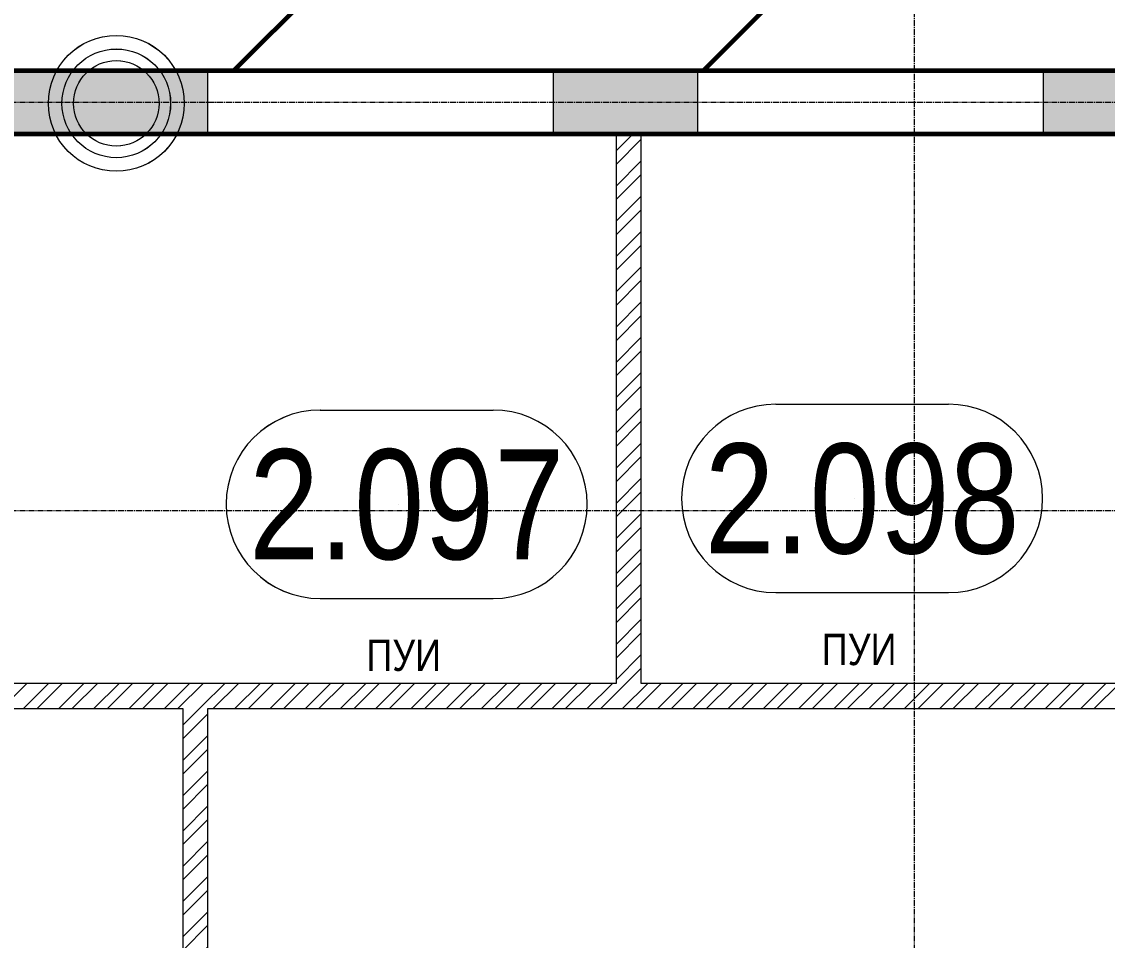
# Model space of a CAD drawing. Header units: millimetres. Extents: x 470010 to 1231400, y -134005 to 421770.
# Drawn here: x 707530 to 710988, y -7779 to -4855 of the extents above; entities that cross this region are included whole.
import ezdxf
from ezdxf.enums import TextEntityAlignment as Align

# ---------------------------------------------------------------- set-up
doc = ezdxf.new("R2010")
doc.units = ezdxf.units.MM
doc.linetypes.add('CENTER2', pattern=[28.575, 19.05, -3.175, 3.175, -3.175])
doc.layers.get('Defpoints').update_dxf_attribs({"color": 140})
for name, color, linetype, lineweight in [('0) шп потолок', 3, 'Continuous', 60), ('АР_Area', 5, 'Continuous', 5), ('АР_Стены ПЕНОблок', 52, 'Continuous', 20), ('АР_Штриховка', 8, 'Continuous', 0)]:
    doc.layers.add(name, color=color, linetype=linetype, lineweight=lineweight)
doc.layers.add('АР_Делит', color=120, linetype='Continuous', lineweight=0, plot=False)
doc.layers.add('РД_Проем', color=230, linetype='Continuous', lineweight=0, plot=False)
doc.layers.add('РД_Оси_100', color=7, linetype='Continuous', lineweight=0, true_color=0x525252)
doc.layers.add('РД_проем_инж перемыч_подсчет', color=50, linetype='Continuous', plot=False)
doc.styles.add('style1', font='ARIALN.TTF')

# ---------------------------------------------------------------- blocks, each defined once
blk = doc.blocks.new('СОШ_2200_АР_ОСИ_М100_28.05.24')
at = {"layer": 'АР_Делит', "color": 251, "linetype": 'CENTER2', "true_color": 0x636466}
blk.add_line((-5954.958, 87200), (47367.08, 87200), dxfattribs=at)
at = {"layer": 'РД_Оси_100', "color": 251, "linetype": 'CENTER2', "true_color": 0x636466}
for p, q in [((37500, -6155), (37500, 139938.679)), ((-5954.958, 88500), (119910, 88500))]:
    blk.add_line(p, q, dxfattribs=at)
blk = doc.blocks.new('MOK-МаркаПом_овал_ареал')
for p, q in [((-2.75, 3), (2.75, 3)), ((-2.75, -3), (2.75, -3))]:
    blk.add_line(p, q)
for centre, radius, start, end in [((-2.75, 0), 3, 90, 270), ((2.75, 0), 3, 270, 90), ((-3.75, 0), 3.5, 0, 0.001)]:
    blk.add_arc(centre, radius, start, end)
at = {"color": 0, "style": 'style1'}
blk.add_attdef('АР-ПОМЕЩЕНИЕ:НОМЕР', text='', height=3.5, dxfattribs=at).set_placement((0, 0), align=Align.MIDDLE)
at = {"layer": 'Defpoints', "color": 2, "style": 'style1'}
blk.add_attdef('АР-ПОМЕЩЕНИЕ:НАИМЕНОВАНИЕ', text='', height=1, dxfattribs=at).set_placement((-0.094, -4.814), align=Align.MIDDLE)
blk = doc.blocks.new('A$C9108343f')
at = {"layer": 'АР_Штриховка', "linetype": 'Continuous', "lineweight": 0, "true_color": 0x000000}
h = blk.add_hatch(dxfattribs=at)
h.set_pattern_fill('AR-CONC', color=18, angle=45, style=0)
h.set_pattern_definition([(95, (-63444.08, -115658.25), (140.09465, 117.55338), [19.05, -209.55]), (40, (-63444.08, -115658.25), (-160.01845, 110.17673), [15.24, -167.64058]), (145.451445, (-63432.4, -115648.45), (-19.9238, 227.7301), [16.19001, -178.09024]), (91.1842, (-63480, -115622.33), (221.41024, 161.95341), [28.575, -314.325]), (141.63556, (-63461.55, -115608.83), (-7.08662, 342.82676), [24.28502, -267.1356]), (36.18415, (-63480, -115622.33), (-7.08662, 342.82676), [22.85997, -251.45973]), (66, (-63453.06, -115613.35), (179.51998, 34.89515), [19.05, -209.55]), (11, (-63453.06, -115613.35), (-86.53993, 173.9412), [15.24, -167.64]), (116.451445, (-63438.1, -115610.44), (92.98005, 208.83634), [16.19001, -178.08994]), (82.5, (-63444.08, -115658.25), (-57.605469, 61.973414), [0, -165.608, 0, -170.18, 0, -168.275]), (52.5, (-63444.08, -115658.25), (-23.589727, 118.087), [0, -97.028, 0, -161.798, 0, -64.135]), (12.5, (-63484.135, -115698.3), (99.927863, 91.826196), [0, -63.5, 0, -198.12, 0, -262.89]), (2.5, (-63502.1, -115716.26), (86.763904, 122.72239), [0, -82.55, 0, -131.572, 0, -186.69])])
h.paths.add_polyline_path([(31355, 95355), (31555, 95155), (34955, 95155), (34955, 95355)], flags=0)
h.paths.add_polyline_path([(34955, 95355), (34955, 95155), (36995, 95155), (36995, 95355)], flags=0)
h.paths.add_polyline_path([(38095, 95355), (38095, 95155), (40505, 95155), (40505, 95355)], flags=0)
h.paths.add_polyline_path([(40505, 95355), (40505, 95155), (41005, 95155), (41005, 95355)], flags=0)
h.paths.add_polyline_path([(41005, 95355), (41005, 95155), (42405, 95155), (42405, 95355)], flags=0)
h.paths.add_polyline_path([(43505, 95355), (43505, 95155), (43705, 95155), (43705, 95355)], flags=0)
h.paths.add_polyline_path([(43705, 95355), (43705, 95155), (43965, 95155), (43965, 95355)], flags=0)
h.paths.add_polyline_path([(45065, 95355), (45065, 95155), (46505, 95155), (46505, 95355)], flags=0)
h.paths.add_polyline_path([(46505, 95355), (46505, 95155), (47055, 95155), (47055, 95355)], flags=0)
h.paths.add_polyline_path([(48155, 95355), (48155, 95155), (48205, 95155), (48205, 95355)], flags=0)
h.paths.add_polyline_path([(48205, 95355), (48205, 95155), (52655, 95155), (52655, 95355)], flags=0)
at = {"layer": 'АР_Штриховка', "linetype": 'Continuous', "lineweight": 0, "ltscale": 0.5, "true_color": 0x000000}
h = blk.add_hatch(dxfattribs=at)
h.set_pattern_fill('ANSI31', color=18, scale=25, angle=-360, style=0)
h.set_pattern_definition([(45, (-63444.08, -115658.25), (-56.1266, 56.1266), [])])
h.paths.add_polyline_path([(43705, 93405), (43731.6, 93385), (43785, 93405), (43785, 95155), (43705, 95155)], flags=0)
h = blk.add_hatch(dxfattribs=at)
h.set_pattern_fill('ANSI31', color=18, scale=25, style=0)
h.set_pattern_definition([(45, (-63444.08, -115658.25), (-56.1266, 56.1266), [])])
h.paths.add_polyline_path([(47005, 93325), (46925, 93405), (46505, 93405), (46505, 93325)], flags=0)
h.paths.add_polyline_path([(46505, 93325), (46505, 93405), (43785, 93405), (43731.6, 93385), (43705, 93325)], flags=0)
h.paths.add_polyline_path([(43705, 93325), (43731.6, 93385), (43705, 93405), (42325, 93405), (42351.6, 93345), (42405, 93325)], flags=0)
h.paths.add_polyline_path([(42325, 93325), (42351.6, 93345), (42325, 93405), (40585, 93405), (40505, 93325)], flags=0)
h = blk.add_hatch(dxfattribs=at)
h.set_pattern_fill('ANSI31', color=18, scale=25, angle=-360, style=0)
h.set_pattern_definition([(45, (-63444.08, -115658.25), (-56.1266, 56.1266), [])])
h.paths.add_polyline_path([(42405, 93325), (42351.6, 93345), (42325, 93325), (42325, 90055), (42405, 90055)], flags=0)
at = {"layer": '0) шп потолок'}
for points in [[(47005, 97405), (52645, 97405), (52645, 95355), (40509.1, 95355)], [(40585, 93705), (41005, 93705), (41005, 95155), (46519.5, 95155), (46505, 93405)]]:
    blk.add_lwpolyline(points, dxfattribs=at)
at = {"layer": 'АР_Делит', "color": 18, "true_color": 0x000000}
for radius in [216.3, 173, 136.2]:
    blk.add_circle((42113, 95251.6), radius, dxfattribs=at)
at = {"layer": 'АР_Стены ПЕНОблок', "color": 18, "linetype": 'Continuous', "lineweight": 20, "true_color": 0x000000}
for p, q in [((42405, 95355), (41005, 95355)), ((42405, 95155), (42405, 95355)), ((43505, 95355), (43505, 95155)), ((43705, 95355), (43505, 95355)), ((43965, 95355), (43705, 95355)), ((43965, 95155), (43965, 95355)), ((45065, 95355), (45065, 95155)), ((46505, 95355), (45065, 95355)), ((41005, 95155), (42405, 95155)), ((43505, 95155), (43705, 95155)), ((43705, 95155), (43965, 95155)), ((43785, 95155), (43705, 95155)), ((43705, 95155), (43705, 93405)), ((43785, 93405), (43785, 95155)), ((45065, 95155), (46505, 95155)), ((42325, 93405), (40585, 93405)), ((43705, 93405), (42325, 93405)), ((46505, 93405), (43785, 93405)), ((40505, 93325), (42325, 93325)), ((42325, 93325), (42325, 90055)), ((42405, 93325), (43705, 93325)), ((42405, 90055), (42405, 93325)), ((43705, 93325), (46505, 93325))]:
    blk.add_line(p, q, dxfattribs=at)
at = {"layer": 'РД_Проем', "color": 18, "linetype": 'Continuous', "lineweight": 15, "true_color": 0x000000}
for p, q in [((43505, 95355), (42405, 95355)), ((45065, 95355), (43965, 95355)), ((43505, 95155), (42405, 95155)), ((45065, 95155), (43965, 95155))]:
    blk.add_line(p, q, dxfattribs=at)
at = {"layer": 'РД_проем_инж перемыч_подсчет', "color": 18, "linetype": 'Continuous', "lineweight": 15, "true_color": 0x000000}
for p, q in [((43735, 95355), (42235, 95355)), ((45265, 95355), (43765, 95355)), ((43735, 95155), (42235, 95155)), ((45265, 95155), (43765, 95155))]:
    blk.add_line(p, q, dxfattribs=at)
at = {"layer": 'АР_Area', "color": 18, "linetype": 'Continuous', "lineweight": 15, "true_color": 0x000000, "xscale": 100, "yscale": 100, "zscale": 100}
for p, values in [((44488.4, 93993.8), {'АР-ПОМЕЩЕНИЕ:НОМЕР': '2.098', 'АР-ПОМЕЩЕНИЕ:НАИМЕНОВАНИЕ': 'ПУИ'}), ((43037.9, 93975.2), {'АР-ПОМЕЩЕНИЕ:НОМЕР': '2.097', 'АР-ПОМЕЩЕНИЕ:НАИМЕНОВАНИЕ': 'ПУИ'})]:
    blk.add_blockref('MOK-МаркаПом_овал_ареал', p, dxfattribs=at).add_auto_attribs(values)
at = {"layer": 'РД_Оси_100'}
blk.add_blockref('СОШ_2200_АР_ОСИ_М100_28.05.24', (7155, 6755), dxfattribs=at)
at = {"layer": 'Defpoints', "color": 18, "true_color": 0x000000, "style": 'style1'}
for p in [(143949.3, 316089.1), (143975, 281639.5), (143890.4, 273244.7), (143840, 264276.8), (143967.8, 254892.4), (12252, 104178.1), (12382.6, 96023.1)]:
    blk.add_attdef('АР-ПОМЕЩЕНИЕ:НАИМЕНОВАНИЕ', text='', height=100, dxfattribs=at).set_placement(p, align=Align.MIDDLE)
at = {"layer": 'Defpoints', "color": 18, "true_color": 0x000000, "style": 'style1', "flags": 8}
for p in [(143951.3, 279099.1), (143848.3, 269251.1), (143875.3, 260094.2), (144049.7, 250824.7), (163419.3, 238153.4), (155897.5, 237966), (183037.2, 237966), (143342.9, 237876.2)]:
    blk.add_attdef('АР-ПОМЕЩЕНИЕ:НАИМЕНОВАНИЕ', text='', height=100, dxfattribs=at).set_placement(p, align=Align.MIDDLE)

msp = doc.modelspace()

# ---------------------------------------------------------------- hatches: boundary and pattern name
at = {"layer": '0) шп потолок'}
h = msp.add_hatch(dxfattribs=at)
h.set_pattern_fill('ANSI31', color=3, scale=333)
h.paths.add_polyline_path([(714593.57, 6788.758), (712723.57, 6788.758), (712723.57, 6488.758), (712473.57, 6488.758), (712473.57, 3788.758), (712473.57, 2938.758), (712723.57, 2938.758), (712723.57, 2438.758), (712473.57, 2438.758), (712473.57, -2461.242), (712723.57, -2461.242), (712723.57, -2961.242), (714593.57, -2961.242)])
h.paths.add_polyline_path([(712753.57, 6599.212, -1), (712999.455, 6599.212, -1)], flags=16)
h.paths.add_polyline_path([(718363.57, -3011.242), (718273.57, -3011.242), (714593.57, -3011.242), (712723.57, -2961.242), (712723.57, -2989.526), (711945.1, -2989.526), (711323.57, -2961.242), (710019.577, -2961.242), (708193.571, -2961.242), (706723.57, -2961.242), (706223.57, -2961.242), (706223.57, -2811.242), (704923.57, -2811.242), (704883.7, -2811.242), (704523.57, -2811.242), (702823.57, -2811.242), (701473.57, -2811.242), (697285.158, -2811.242), (697273.57, -2822.83), (697273.57, -3061.242), (696773.57, -3061.242), (696773.57, -2811.242), (696273.57, -2811.242), (694673.57, -2811.242), (692773.57, -2811.242), (692773.57, -3211.242), (692773.57, -4811.242), (692773.57, -6211.242), (693537.728, -6211.242), (695721.755, -6211.242), (696873.57, -6211.242), (697073.57, -6211.242), (697073.57, -5011.242), (700673.57, -5011.242), (702713.57, -5011.242), (704009.577, -5011.242), (706223.57, -5011.242), (706723.573, -5011.242), (708123.57, -5011.242), (709453.57, -5011.242), (709683.57, -5011.242), (710983.57, -5011.242), (712223.57, -5011.242), (712773.57, -5011.242), (714142.501, -5011.242), (718363.57, -5011.242), (718363.57, -4711.242)])
h.paths.add_polyline_path([(717877.889, -3302.242), (717877.889, -3085.57), (718297.563, -3085.57), (718297.563, -3302.242)], flags=16)
h.paths.add_polyline_path([(717876.889, -4728.57), (718296.563, -4728.57), (718296.563, -4945.242), (717876.889, -4945.242)], flags=16)
at = {"layer": 'АР_Штриховка', "linetype": 'Continuous', "lineweight": 0, "true_color": 0x000000}
h = msp.add_hatch(dxfattribs=at)
h.set_pattern_fill('AR-CONC', color=18, angle=45, style=0)
h.set_pattern_definition([(95, (602274.53, -216024.49), (140.09465, 117.55338), [19.05, -209.55]), (40, (602274.53, -216024.5), (-160.01845, 110.17673), [15.24, -167.64058]), (145.451445, (602286.2, -216014.7), (-19.9238, 227.7301), [16.19001, -178.09024]), (91.1842, (602238.6, -215988.57), (221.41024, 161.95341), [28.575, -314.325]), (141.63556, (602257.06, -215975.07), (-7.08662, 342.82676), [24.28502, -267.1356]), (36.18415, (602238.6, -215988.57), (-7.08662, 342.82676), [22.85997, -251.45973]), (66, (602265.55, -215979.59), (179.51998, 34.89515), [19.05, -209.55]), (11, (602265.55, -215979.59), (-86.53993, 173.9412), [15.24, -167.64]), (116.451445, (602280.51, -215976.68), (92.98005, 208.83634), [16.19001, -178.08994]), (82.5, (602274.53, -216024.49), (-57.605469, 61.973414), [0, -165.608, 0, -170.18, 0, -168.275]), (52.5, (602274.53, -216024.49), (-23.589727, 118.087), [0, -97.028, 0, -161.798, 0, -64.135]), (12.5, (602234.48, -216064.544), (99.927863, 91.826196), [0, -63.5, 0, -198.12, 0, -262.89]), (2.5, (602216.52, -216082.5), (86.763904, 122.72239), [0, -82.55, 0, -131.572, 0, -186.69])])
h.paths.add_polyline_path([(697073.57, -5011.242), (697273.57, -5211.242), (700673.57, -5211.242), (700673.57, -5011.242)], flags=0)
h.paths.add_polyline_path([(700673.57, -5011.242), (700673.57, -5211.242), (702713.57, -5211.242), (702713.57, -5011.242)], flags=0)
h.paths.add_polyline_path([(703813.57, -5011.242), (703813.57, -5211.242), (706223.57, -5211.242), (706223.57, -5011.242)], flags=0)
h.paths.add_polyline_path([(706223.57, -5011.242), (706223.57, -5211.242), (706723.573, -5211.242), (706723.573, -5011.242)], flags=0)
h.paths.add_polyline_path([(706723.573, -5011.242), (706723.573, -5211.242), (708123.57, -5211.242), (708123.57, -5011.242)], flags=0)
h.paths.add_polyline_path([(709223.57, -5011.242), (709223.57, -5211.242), (709423.57, -5211.242), (709423.57, -5011.242)], flags=0)
h.paths.add_polyline_path([(709423.57, -5011.242), (709423.57, -5211.242), (709683.57, -5211.242), (709683.57, -5011.242)], flags=0)
h.paths.add_polyline_path([(710783.57, -5011.242), (710783.57, -5211.242), (712223.57, -5211.242), (712223.57, -5011.242)], flags=0)
h.paths.add_polyline_path([(712223.57, -5011.242), (712223.57, -5211.242), (712773.57, -5211.242), (712773.57, -5011.242)], flags=0)
h.paths.add_polyline_path([(713873.57, -5011.242), (713873.57, -5211.242), (713923.57, -5211.242), (713923.57, -5011.242)], flags=0)
h.paths.add_polyline_path([(713923.57, -5011.242), (713923.57, -5211.242), (718373.57, -5211.242), (718373.57, -5011.242)], flags=0)
at = {"layer": 'АР_Штриховка', "linetype": 'Continuous', "lineweight": 0, "ltscale": 0.5, "true_color": 0x000000}
h = msp.add_hatch(dxfattribs=at)
h.set_pattern_fill('ANSI31', color=18, scale=25, angle=-360, style=0)
h.set_pattern_definition([(45, (602274.53, -216024.49), (-56.1266, 56.1266), [])])
h.paths.add_polyline_path([(709423.57, -6961.242), (709450.237, -6981.242), (709503.57, -6961.242), (709503.57, -5211.242), (709423.57, -5211.242)], flags=0)
h = msp.add_hatch(dxfattribs=at)
h.set_pattern_fill('ANSI31', color=18, scale=25, style=0)
h.set_pattern_definition([(45, (602274.53, -216024.49), (-56.1266, 56.1266), [])])
h.paths.add_polyline_path([(712723.57, -7041.242), (712643.57, -6961.242), (712223.57, -6961.242), (712223.57, -7041.242)], flags=0)
h.paths.add_polyline_path([(712223.57, -7041.242), (712223.57, -6961.242), (709503.57, -6961.242), (709450.237, -6981.242), (709423.57, -7041.242)], flags=0)
h.paths.add_polyline_path([(709423.57, -7041.242), (709450.237, -6981.242), (709423.57, -6961.242), (708043.57, -6961.242), (708070.237, -7021.242), (708123.57, -7041.242)], flags=0)
h.paths.add_polyline_path([(708043.57, -7041.242), (708070.237, -7021.242), (708043.57, -6961.242), (706303.57, -6961.242), (706223.57, -7041.242)], flags=0)
h = msp.add_hatch(dxfattribs=at)
h.set_pattern_fill('ANSI31', color=18, scale=25, angle=-360, style=0)
h.set_pattern_definition([(45, (602274.53, -216024.49), (-56.1266, 56.1266), [])])
h.paths.add_polyline_path([(708123.57, -7041.242), (708070.237, -7021.242), (708043.57, -7041.242), (708043.57, -10311.241), (708123.57, -10311.241)], flags=0)

# ---------------------------------------------------------------- linework, layer by layer
at = {"layer": '0) шп потолок'}
for points in [[(712723.57, -2961.242), (718363.57, -2961.242), (718363.57, -5011.242), (706227.667, -5011.242)], [(706303.57, -6661.242), (706723.57, -6661.242), (706723.573, -5211.242), (712238.085, -5211.242), (712223.57, -6961.242)]]:
    msp.add_lwpolyline(points, dxfattribs=at)
at = {"layer": 'АР_Делит', "color": 18, "true_color": 0x000000}
for radius in [216.336, 173.036, 136.212]:
    msp.add_circle((707831.65, -5114.629), radius, dxfattribs=at)
at = {"layer": 'АР_Стены ПЕНОблок', "color": 18, "linetype": 'Continuous', "lineweight": 20, "true_color": 0x000000}
for p, q in [((708123.57, -5011.242), (706723.573, -5011.242)), ((708123.57, -5211.242), (708123.57, -5011.242)), ((709223.57, -5011.242), (709223.57, -5211.242)), ((709423.57, -5011.242), (709223.57, -5011.242)), ((709683.57, -5011.242), (709423.57, -5011.242)), ((709683.57, -5211.242), (709683.57, -5011.242)), ((710783.57, -5011.242), (710783.57, -5211.242)), ((712223.57, -5011.242), (710783.57, -5011.242)), ((706723.573, -5211.242), (708123.57, -5211.242)), ((709223.57, -5211.242), (709423.57, -5211.242)), ((709423.57, -5211.242), (709683.57, -5211.242)), ((709503.57, -5211.242), (709423.57, -5211.242)), ((709423.57, -5211.242), (709423.57, -6961.242)), ((709503.57, -6961.242), (709503.57, -5211.242)), ((710783.57, -5211.242), (712223.57, -5211.242)), ((708043.57, -6961.242), (706303.57, -6961.242)), ((709423.57, -6961.242), (708043.57, -6961.242)), ((712223.57, -6961.242), (709503.57, -6961.242)), ((706223.57, -7041.242), (708043.57, -7041.242)), ((708043.57, -7041.242), (708043.57, -10311.241)), ((708123.57, -7041.242), (709423.57, -7041.242)), ((708123.57, -10311.241), (708123.57, -7041.242)), ((709423.57, -7041.242), (712223.57, -7041.242))]:
    msp.add_line(p, q, dxfattribs=at)
at = {"layer": 'РД_Проем', "color": 18, "linetype": 'Continuous', "lineweight": 15, "true_color": 0x000000}
for p, q in [((709223.57, -5011.242), (708123.57, -5011.242)), ((710783.57, -5011.242), (709683.57, -5011.242)), ((709223.57, -5211.242), (708123.57, -5211.242)), ((710783.57, -5211.242), (709683.57, -5211.242))]:
    msp.add_line(p, q, dxfattribs=at)
at = {"layer": 'РД_проем_инж перемыч_подсчет', "color": 18, "linetype": 'Continuous', "lineweight": 15, "true_color": 0x000000}
for p, q in [((709453.57, -5011.242), (707953.57, -5011.242)), ((710983.57, -5011.242), (709483.57, -5011.242)), ((709453.57, -5211.242), (707953.57, -5211.242)), ((710983.57, -5211.242), (709483.57, -5211.242))]:
    msp.add_line(p, q, dxfattribs=at)

# ---------------------------------------------------------------- block references
msp.add_blockref('A$C9108343f', (665718.612, -100366.242))
at = {"layer": 'АР_Area', "color": 18, "linetype": 'Continuous', "lineweight": 15, "true_color": 0x000000, "xscale": 100, "yscale": 100, "zscale": 100}
for p, values in [((710206.998, -6372.443), {'АР-ПОМЕЩЕНИЕ:НОМЕР': '2.098', 'АР-ПОМЕЩЕНИЕ:НАИМЕНОВАНИЕ': 'ПУИ'}), ((708756.479, -6391.03), {'АР-ПОМЕЩЕНИЕ:НОМЕР': '2.097', 'АР-ПОМЕЩЕНИЕ:НАИМЕНОВАНИЕ': 'ПУИ'})]:
    msp.add_blockref('MOK-МаркаПом_овал_ареал', p, dxfattribs=at).add_auto_attribs(values)
at = {"layer": 'РД_Оси_100'}
msp.add_blockref('СОШ_2200_АР_ОСИ_М100_28.05.24', (672873.57, -93611.242), dxfattribs=at)

doc.saveas('drawing.dxf')
